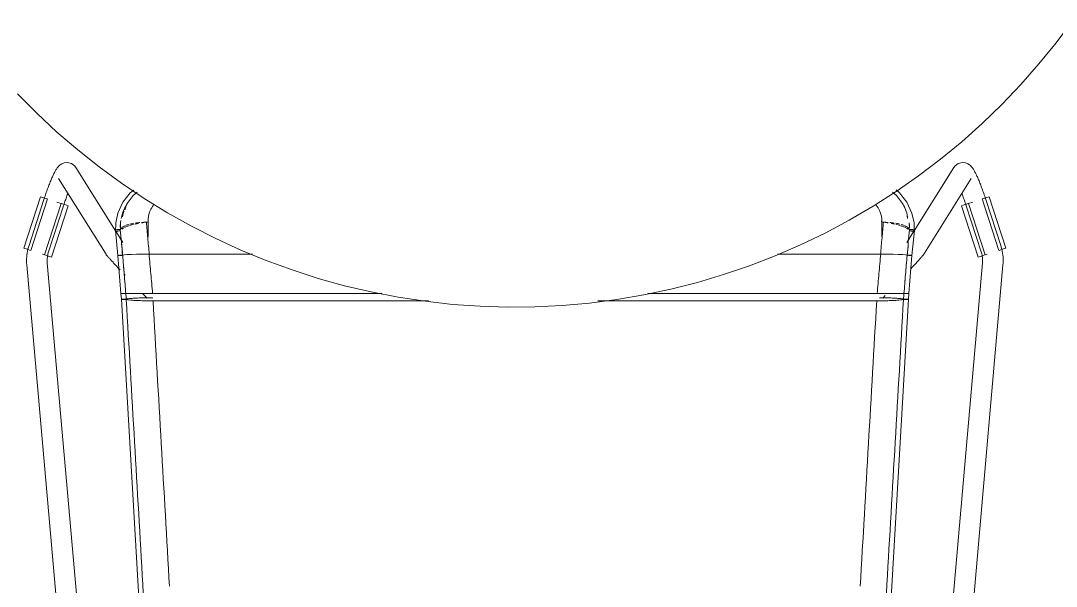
# Model space of a CAD drawing. Header units: millimetres. Extents: x 79795 to 317870, y -36033 to 97293.
# Drawn here: x 162497 to 163100, y 30747 to 31077 of the extents above; entities that cross this region are included whole.
import ezdxf

# ---------------------------------------------------------------- set-up
doc = ezdxf.new("R2010")
doc.units = ezdxf.units.MM
doc.header["$MEASUREMENT"] = 0
doc.layers.add('I-FURN', color=8, linetype='CONTINUOUS', lineweight=9)

msp = doc.modelspace()

# ---------------------------------------------------------------- linework, layer by layer
at = {"layer": 'I-FURN'}
for p, q in [((163100.33, 31064.4), (163109.9, 31077.22)), ((163090.25, 31051.98), (163100.33, 31064.4)), ((163079.68, 31039.97), (163090.25, 31051.98)), ((163068.64, 31028.39), (163079.68, 31039.97)), ((162494.79, 31034.58), (162506.04, 31023.21)), ((163057.14, 31017.26), (163068.64, 31028.39)), ((162506.04, 31023.21), (162517.74, 31012.3)), ((163045.21, 31006.6), (163057.14, 31017.26)), ((162517.74, 31012.3), (162529.86, 31001.86)), ((163032.87, 30996.43), (163045.21, 31006.6)), ((162529.86, 31001.86), (162542.39, 30991.91)), ((162517.4, 30990.61), (162517.16, 30990.21)), ((162517.66, 30990.99), (162517.4, 30990.61)), ((162517.93, 30991.38), (162517.66, 30990.99)), ((162518.25, 30991.79), (162517.93, 30991.38)), ((162518.62, 30992.21), (162518.25, 30991.79)), ((162519.08, 30992.68), (162518.62, 30992.21)), ((162519.71, 30993.2), (162519.08, 30992.68)), ((162520.62, 30993.76), (162519.71, 30993.2)), ((162522, 30994.29), (162520.62, 30993.76)), ((162523.98, 30994.46), (162522, 30994.29)), ((162526.2, 30993.87), (162523.98, 30994.46)), ((162527.94, 30992.65), (162526.2, 30993.87)), ((162527.94, 30992.65), (162528.83, 30991.53)), ((162551.86, 30954.76), (162528.83, 30991.53)), ((162542.39, 30991.91), (162555.31, 30982.48)), ((163040.62, 30991.53), (163017.58, 30954.76)), ((163020.12, 30986.75), (163032.87, 30996.43)), ((163041.51, 30992.65), (163040.62, 30991.53)), ((163041.51, 30992.65), (163043.24, 30993.87)), ((163043.24, 30993.87), (163045.47, 30994.46)), ((163045.47, 30994.46), (163047.44, 30994.29)), ((163047.44, 30994.29), (163048.82, 30993.76)), ((163048.82, 30993.76), (163049.74, 30993.2)), ((163049.74, 30993.2), (163050.36, 30992.68)), ((163050.36, 30992.68), (163050.83, 30992.21)), ((163050.83, 30992.21), (163051.2, 30991.79)), ((163051.2, 30991.79), (163051.51, 30991.38)), ((163051.51, 30991.38), (163051.79, 30990.99)), ((163051.79, 30990.99), (163052.04, 30990.61)), ((163052.04, 30990.61), (163052.29, 30990.21)), ((162514.58, 30984.97), (162514.34, 30984.4)), ((162514.83, 30985.54), (162514.58, 30984.97)), ((162515.07, 30986.08), (162514.83, 30985.54)), ((162515.31, 30986.61), (162515.07, 30986.08)), ((162515.54, 30987.12), (162515.31, 30986.61)), ((162515.77, 30987.61), (162515.54, 30987.12)), ((162516, 30988.08), (162515.77, 30987.61)), ((162516.23, 30988.54), (162516, 30988.08)), ((162516.46, 30988.98), (162516.23, 30988.54)), ((162516.69, 30989.4), (162516.46, 30988.98)), ((162516.92, 30989.82), (162516.69, 30989.4)), ((162517.16, 30990.21), (162516.92, 30989.82)), ((162518.66, 30985.15), (162545.96, 30941.57)), ((163007, 30977.6), (163020.12, 30986.75)), ((163023.48, 30941.57), (163050.78, 30985.15)), ((163052.29, 30990.21), (163052.52, 30989.82)), ((163052.52, 30989.82), (163052.75, 30989.4)), ((163052.75, 30989.4), (163052.98, 30988.98)), ((163052.98, 30988.98), (163053.21, 30988.54)), ((163053.21, 30988.54), (163053.44, 30988.08)), ((163053.44, 30988.08), (163053.67, 30987.61)), ((163053.67, 30987.61), (163053.9, 30987.12)), ((163053.9, 30987.12), (163054.14, 30986.61)), ((163054.14, 30986.61), (163054.38, 30986.08)), ((163054.38, 30986.08), (163054.62, 30985.54)), ((163054.62, 30985.54), (163054.86, 30984.97)), ((163054.86, 30984.97), (163055.1, 30984.4)), ((162512.07, 30978.54), (162511.82, 30977.83)), ((162512.32, 30979.24), (162512.07, 30978.54)), ((162512.58, 30979.93), (162512.32, 30979.24)), ((162512.83, 30980.6), (162512.58, 30979.93)), ((162513.09, 30981.27), (162512.83, 30980.6)), ((162513.34, 30981.92), (162513.09, 30981.27)), ((162513.59, 30982.56), (162513.34, 30981.92)), ((162513.84, 30983.19), (162513.59, 30982.56)), ((162514.09, 30983.8), (162513.84, 30983.19)), ((162514.34, 30984.4), (162514.09, 30983.8)), ((162555.31, 30982.48), (162568.6, 30973.56)), ((162562.49, 30978.48), (162560.45, 30976.85)), ((163006.94, 30978.5), (163008.99, 30976.85)), ((163055.1, 30984.4), (163055.35, 30983.8)), ((163055.35, 30983.8), (163055.6, 30983.19)), ((163055.6, 30983.19), (163055.85, 30982.56)), ((163055.85, 30982.56), (163056.1, 30981.92)), ((163056.1, 30981.92), (163056.36, 30981.27)), ((163056.36, 30981.27), (163056.61, 30980.6)), ((163056.61, 30980.6), (163056.86, 30979.93)), ((163056.86, 30979.93), (163057.12, 30979.24)), ((163057.12, 30979.24), (163057.37, 30978.54)), ((163057.37, 30978.54), (163057.63, 30977.83)), ((162498.46, 30944.55), (162508.15, 30974.56)), ((162510.17, 30973), (162501.46, 30946.18)), ((162502.5, 30943.25), (162512.19, 30973.25)), ((162508.15, 30974.56), (162510.1, 30973.93)), ((162510.1, 30973.93), (162512.07, 30973.29)), ((162510.32, 30973.46), (162510.17, 30973)), ((162510.56, 30974.2), (162510.32, 30973.46)), ((162510.81, 30974.93), (162510.56, 30974.2)), ((162511.06, 30975.67), (162510.81, 30974.93)), ((162511.31, 30976.39), (162511.06, 30975.67)), ((162511.56, 30977.12), (162511.31, 30976.39)), ((162511.82, 30977.83), (162511.56, 30977.12)), ((162522.61, 30972.37), (162522.38, 30971.69)), ((162522.85, 30973.04), (162522.61, 30972.37)), ((162523.08, 30973.71), (162522.85, 30973.04)), ((162523.32, 30974.36), (162523.08, 30973.71)), ((162523.56, 30975.01), (162523.32, 30974.36)), ((162523.79, 30975.65), (162523.56, 30975.01)), ((162524.02, 30976.27), (162523.79, 30975.65)), ((162560.45, 30976.85), (162556.12, 30971.32)), ((162562.19, 30975.19), (162558.69, 30970.62)), ((162564.52, 30977.14), (162562.19, 30975.19)), ((162568.6, 30973.56), (162582.23, 30965.19)), ((162993.53, 30968.98), (163007, 30977.6)), ((163004.91, 30977.15), (163007.25, 30975.19)), ((163007.25, 30975.19), (163010.75, 30970.62)), ((163008.99, 30976.85), (163013.33, 30971.32)), ((163045.42, 30976.27), (163045.65, 30975.65)), ((163045.65, 30975.65), (163045.89, 30975.01)), ((163045.89, 30975.01), (163046.12, 30974.36)), ((163046.12, 30974.36), (163046.36, 30973.71)), ((163046.36, 30973.71), (163046.6, 30973.04)), ((163046.6, 30973.04), (163046.83, 30972.37)), ((163046.83, 30972.37), (163047.06, 30971.69)), ((163057.25, 30973.25), (163066.94, 30943.25)), ((163057.37, 30973.29), (163059.34, 30973.93)), ((163057.63, 30977.83), (163057.88, 30977.12)), ((163057.88, 30977.12), (163058.13, 30976.39)), ((163058.13, 30976.39), (163058.39, 30975.67)), ((163058.39, 30975.67), (163058.63, 30974.93)), ((163058.63, 30974.93), (163058.88, 30974.2)), ((163058.88, 30974.2), (163059.13, 30973.46)), ((163059.13, 30973.46), (163059.27, 30973)), ((163067.99, 30946.19), (163059.27, 30973)), ((163059.34, 30973.93), (163061.3, 30974.56)), ((163061.3, 30974.56), (163070.99, 30944.55)), ((162520.26, 30970.65), (162510.57, 30940.64)), ((162512.87, 30942.48), (162521.58, 30969.29)), ((162514.61, 30939.33), (162524.3, 30969.34)), ((162520.16, 30970.68), (162517.68, 30971.48)), ((162520.38, 30970.61), (162522.35, 30969.97)), ((162521.69, 30969.62), (162521.58, 30969.29)), ((162521.92, 30970.31), (162521.69, 30969.62)), ((162522.15, 30971), (162521.92, 30970.31)), ((162522.38, 30971.69), (162522.15, 30971)), ((162522.35, 30969.97), (162524.3, 30969.34)), ((162556.12, 30971.32), (162553.22, 30965.01)), ((162558.69, 30970.62), (162556.78, 30966.93)), ((162979.71, 30960.9), (162993.53, 30968.98)), ((163010.75, 30970.62), (163012.66, 30966.93)), ((163013.33, 30971.32), (163016.23, 30965.01)), ((163045.14, 30969.34), (163047.09, 30969.97)), ((163045.14, 30969.34), (163054.83, 30939.33)), ((163047.06, 30971.69), (163047.3, 30971)), ((163047.09, 30969.97), (163049.07, 30970.61)), ((163047.3, 30971), (163047.53, 30970.31)), ((163047.53, 30970.31), (163047.75, 30969.62)), ((163047.75, 30969.62), (163047.86, 30969.29)), ((163047.86, 30969.29), (163056.57, 30942.48)), ((163058.87, 30940.64), (163049.19, 30970.65)), ((163051.76, 30971.48), (163049.28, 30970.68)), ((162553.22, 30965.01), (162552, 30959.36)), ((162570.86, 30960.93), (162570.86, 30951.17)), ((162582.23, 30965.19), (162596.19, 30957.37)), ((162965.59, 30953.38), (162979.71, 30960.9)), ((162998.59, 30951.17), (162998.59, 30960.93)), ((163016.23, 30965.01), (163017.44, 30959.36)), ((162553.21, 30940.3), (162551.79, 30954.79)), ((162552, 30959.36), (162551.91, 30953.9)), ((162556.13, 30947.94), (162552.1, 30954.39)), ((162569.87, 30959.69), (162570.91, 30959.69)), ((162596.19, 30957.37), (162610.45, 30950.11)), ((162998.53, 30959.69), (162999.58, 30959.69)), ((163017.35, 30954.39), (163013.31, 30947.94)), ((163016.23, 30940.3), (163017.65, 30954.79)), ((163017.44, 30959.36), (163017.53, 30953.9)), ((162610.45, 30950.11), (162624.99, 30943.43)), ((162951.18, 30946.43), (162965.59, 30953.38)), ((162500.41, 30943.92), (162498.46, 30944.55)), ((162500.6, 30942.87), (162500.4, 30941.74)), ((162502.38, 30943.28), (162500.41, 30943.92)), ((162500.84, 30943.99), (162500.6, 30942.87)), ((162501.13, 30945.09), (162500.84, 30943.99)), ((162501.46, 30946.18), (162501.13, 30945.09)), ((162512.67, 30941.82), (162512.86, 30942.45)), ((162512.86, 30942.45), (162512.87, 30942.48)), ((162624.99, 30943.43), (162639.78, 30937.34)), ((162936.5, 30940.07), (162951.18, 30946.43)), ((163056.57, 30942.48), (163056.76, 30941.85)), ((163069.03, 30943.92), (163067.06, 30943.28)), ((163068, 30946.14), (163067.99, 30946.19)), ((163068.33, 30945.05), (163068, 30946.14)), ((163068.62, 30943.94), (163068.33, 30945.05)), ((163068.86, 30942.83), (163068.62, 30943.94)), ((163069.05, 30941.7), (163068.86, 30942.83)), ((163070.99, 30944.55), (163069.03, 30943.92)), ((162500.08, 30938.33), (162500.06, 30937.19)), ((162500.06, 30937.19), (162500.09, 30936.05)), ((162500.14, 30939.48), (162500.08, 30938.33)), ((162500.25, 30940.61), (162500.14, 30939.48)), ((162500.4, 30941.74), (162500.25, 30940.61)), ((162510.47, 30940.67), (162509.31, 30941.05)), ((162512.66, 30939.96), (162510.69, 30940.6)), ((162512.06, 30937.24), (162512.07, 30937.9)), ((162512.08, 30936.58), (162512.06, 30937.24)), ((162512.07, 30937.9), (162512.1, 30938.56)), ((162512.12, 30935.92), (162512.08, 30936.58)), ((162512.1, 30938.56), (162512.17, 30939.22)), ((162512.17, 30939.22), (162512.25, 30939.88)), ((162512.25, 30939.88), (162512.37, 30940.53)), ((162512.37, 30940.53), (162512.51, 30941.18)), ((162512.51, 30941.18), (162512.67, 30941.82)), ((162514.61, 30939.33), (162512.66, 30939.96)), ((162545.96, 30941.57), (162546.18, 30941.24)), ((162546.18, 30941.24), (162546.36, 30940.99)), ((162546.36, 30940.99), (162546.54, 30940.76)), ((162546.54, 30940.76), (162546.71, 30940.54)), ((162546.71, 30940.54), (162546.89, 30940.31)), ((162546.89, 30940.31), (162547.08, 30940.08)), ((162547.08, 30940.08), (162547.28, 30939.84)), ((162547.28, 30939.84), (162547.5, 30939.59)), ((162547.5, 30939.59), (162547.73, 30939.32)), ((162547.73, 30939.32), (162547.97, 30939.04)), ((162547.97, 30939.04), (162548.23, 30938.75)), ((162548.23, 30938.75), (162548.5, 30938.44)), ((162548.5, 30938.44), (162548.79, 30938.12)), ((162548.79, 30938.12), (162549.09, 30937.78)), ((162549.09, 30937.78), (162549.4, 30937.43)), ((162549.4, 30937.43), (162549.73, 30937.07)), ((162549.73, 30937.07), (162550.08, 30936.69)), ((162550.08, 30936.69), (162550.43, 30936.3)), ((162550.43, 30936.3), (162550.8, 30935.9)), ((162553.28, 30940.33), (162553.21, 30940.3)), ((162553.21, 30940.3), (162553.28, 30940.28)), ((162553.22, 30940.3), (162553.29, 30940.33)), ((162555.04, 30918.1), (162553.22, 30940.3)), ((162553.28, 30940.28), (162553.22, 30940.3)), ((162553.47, 30940.35), (162553.28, 30940.33)), ((162553.28, 30940.28), (162553.47, 30940.25)), ((162553.47, 30940.25), (162553.28, 30940.28)), ((162553.77, 30940.37), (162553.47, 30940.35)), ((162553.47, 30940.25), (162553.76, 30940.23)), ((162553.76, 30940.23), (162553.47, 30940.25)), ((162553.48, 30940.35), (162553.77, 30940.37)), ((162554.15, 30940.39), (162553.77, 30940.37)), ((162553.77, 30940.37), (162554.16, 30940.39)), ((162554.59, 30940.2), (162554.14, 30940.22)), ((162554.14, 30940.21), (162554.59, 30940.2)), ((162554.6, 30940.4), (162554.15, 30940.39)), ((162554.16, 30940.39), (162554.61, 30940.4)), ((162554.59, 30940.2), (162555.08, 30940.2)), ((162555.08, 30940.2), (162554.59, 30940.2)), ((162555.1, 30940.41), (162554.6, 30940.4)), ((162554.61, 30940.4), (162555.1, 30940.41)), ((162555.08, 30940.2), (162555.58, 30940.2)), ((162555.58, 30940.2), (162555.08, 30940.2)), ((162555.59, 30940.4), (162555.1, 30940.41)), ((162555.1, 30940.41), (162555.6, 30940.4)), ((162555.58, 30940.2), (162556.05, 30940.21)), ((162556.05, 30940.21), (162555.58, 30940.2)), ((162556.06, 30940.4), (162555.59, 30940.4)), ((162555.6, 30940.4), (162556.07, 30940.4)), ((162556.96, 30940.59), (162556.06, 30940.4)), ((162556.07, 30940.4), (162556.95, 30940.59)), ((162556.95, 30940.59), (162558.67, 30940.77)), ((162558.69, 30940.77), (162556.96, 30940.59)), ((162561.17, 30940.92), (162558.69, 30940.77)), ((162558.69, 30940.77), (162561.13, 30940.92)), ((162564.27, 30941.03), (162561.17, 30940.92)), ((162561.17, 30940.92), (162564.2, 30941.03)), ((162567.7, 30941.11), (162564.27, 30941.03)), ((162564.27, 30941.03), (162567.71, 30941.11)), ((162571.56, 30941.13), (162567.8, 30941.11)), ((162567.8, 30941.11), (162571.44, 30941.13)), ((162631.68, 30941.13), (162571.56, 30941.13)), ((162571.56, 30941.13), (162631.68, 30941.13)), ((162639.78, 30937.34), (162654.8, 30931.84)), ((162921.58, 30934.29), (162936.5, 30940.07)), ((162997.88, 30941.13), (162937.76, 30941.13)), ((162937.76, 30941.13), (162998, 30941.13)), ((163001.64, 30941.11), (162997.88, 30941.13)), ((162998, 30941.13), (163001.64, 30941.11)), ((163005.17, 30941.03), (163001.74, 30941.11)), ((163001.74, 30941.11), (163005.18, 30941.03)), ((163008.27, 30940.92), (163005.17, 30941.03)), ((163005.24, 30941.03), (163008.28, 30940.92)), ((163010.75, 30940.77), (163008.27, 30940.92)), ((163008.32, 30940.92), (163010.75, 30940.77)), ((163012.49, 30940.59), (163010.75, 30940.77)), ((163010.77, 30940.77), (163012.49, 30940.59)), ((163013.38, 30940.4), (163012.49, 30940.59)), ((163012.49, 30940.59), (163013.38, 30940.4)), ((163013.85, 30940.4), (163013.38, 30940.4)), ((163013.38, 30940.4), (163013.85, 30940.4)), ((163013.39, 30940.21), (163013.86, 30940.2)), ((163013.86, 30940.2), (163013.39, 30940.21)), ((163014.35, 30940.41), (163013.85, 30940.4)), ((163013.85, 30940.4), (163014.34, 30940.41)), ((163014.34, 30940.41), (163014.83, 30940.4)), ((163014.84, 30940.4), (163014.35, 30940.41)), ((163014.36, 30940.2), (163014.85, 30940.2)), ((163014.85, 30940.2), (163014.36, 30940.2)), ((163014.4, 30918.1), (163016.23, 30940.3)), ((163014.83, 30940.4), (163015.29, 30940.39)), ((163015.29, 30940.39), (163014.84, 30940.4)), ((163015.3, 30940.22), (163014.85, 30940.2)), ((163014.85, 30940.2), (163015.3, 30940.21)), ((163015.68, 30940.37), (163015.29, 30940.39)), ((163015.29, 30940.39), (163015.67, 30940.37)), ((163015.3, 30940.21), (163015.69, 30940.23)), ((163015.68, 30940.23), (163015.3, 30940.22)), ((163015.67, 30940.37), (163015.97, 30940.35)), ((163015.97, 30940.35), (163015.68, 30940.37)), ((163015.98, 30940.25), (163015.68, 30940.23)), ((163015.69, 30940.23), (163015.98, 30940.25)), ((163016.16, 30940.33), (163015.97, 30940.35)), ((163015.98, 30940.25), (163016.17, 30940.28)), ((163016.16, 30940.28), (163015.98, 30940.25)), ((163016.23, 30940.3), (163016.16, 30940.33)), ((163016.16, 30940.33), (163016.23, 30940.3)), ((163016.23, 30940.3), (163016.16, 30940.28)), ((163016.17, 30940.28), (163016.23, 30940.3)), ((163019.01, 30936.3), (163018.64, 30935.9)), ((163019.37, 30936.69), (163019.01, 30936.3)), ((163019.71, 30937.07), (163019.37, 30936.69)), ((163020.04, 30937.43), (163019.71, 30937.07)), ((163020.36, 30937.78), (163020.04, 30937.43)), ((163020.66, 30938.12), (163020.36, 30937.78)), ((163020.94, 30938.44), (163020.66, 30938.12)), ((163021.22, 30938.75), (163020.94, 30938.44)), ((163021.48, 30939.04), (163021.22, 30938.75)), ((163021.72, 30939.32), (163021.48, 30939.04)), ((163021.95, 30939.59), (163021.72, 30939.32)), ((163022.16, 30939.84), (163021.95, 30939.59)), ((163022.36, 30940.08), (163022.16, 30939.84)), ((163022.55, 30940.31), (163022.36, 30940.08)), ((163022.73, 30940.54), (163022.55, 30940.31)), ((163022.91, 30940.76), (163022.73, 30940.54)), ((163023.08, 30940.99), (163022.91, 30940.76)), ((163023.26, 30941.24), (163023.08, 30940.99)), ((163023.48, 30941.57), (163023.26, 30941.24)), ((163056.78, 30939.96), (163054.83, 30939.33)), ((163056.76, 30941.85), (163056.93, 30941.21)), ((163058.76, 30940.6), (163056.78, 30939.96)), ((163056.93, 30941.21), (163057.07, 30940.56)), ((163057.07, 30940.56), (163057.19, 30939.91)), ((163057.19, 30939.91), (163057.28, 30939.25)), ((163057.28, 30939.25), (163057.34, 30938.59)), ((163057.37, 30936.61), (163057.32, 30935.95)), ((163057.34, 30938.59), (163057.37, 30937.93)), ((163057.37, 30937.93), (163057.38, 30937.27)), ((163057.38, 30937.27), (163057.37, 30936.61)), ((163060.14, 30941.05), (163058.97, 30940.67)), ((163069.2, 30940.57), (163069.05, 30941.7)), ((163069.31, 30939.43), (163069.2, 30940.57)), ((163069.37, 30938.29), (163069.31, 30939.43)), ((163069.35, 30936.01), (163069.38, 30937.15)), ((163069.38, 30937.15), (163069.37, 30938.29)), ((162500.09, 30936.05), (162500.17, 30934.91)), ((162500.17, 30934.91), (162500.17, 30934.87)), ((162500.17, 30934.87), (162539.12, 30491.55)), ((162549.41, 30511.57), (162512.13, 30935.92)), ((162550.8, 30935.9), (162551.18, 30935.48)), ((162551.18, 30935.48), (162551.57, 30935.06)), ((162551.57, 30935.06), (162551.98, 30934.62)), ((162551.98, 30934.62), (162552.39, 30934.18)), ((162552.39, 30934.18), (162552.81, 30933.72)), ((162552.81, 30933.72), (162553.24, 30933.26)), ((162553.24, 30933.26), (162553.68, 30932.79)), ((162553.68, 30932.79), (162554.13, 30932.32)), ((162554.13, 30932.32), (162554.59, 30931.83)), ((162654.8, 30931.84), (162670.04, 30926.95)), ((162906.44, 30929.12), (162921.58, 30934.29)), ((163016.2, 30933.26), (163015.76, 30932.79)), ((163016.63, 30933.72), (163016.2, 30933.26)), ((163017.06, 30934.18), (163016.63, 30933.72)), ((163017.47, 30934.62), (163017.06, 30934.18)), ((163017.87, 30935.06), (163017.47, 30934.62)), ((163018.26, 30935.48), (163017.87, 30935.06)), ((163018.64, 30935.9), (163018.26, 30935.48)), ((163057.32, 30935.92), (163020.02, 30511.42)), ((163030.32, 30491.55), (163069.27, 30934.87)), ((163057.32, 30935.95), (163057.32, 30935.92)), ((163069.27, 30934.87), (163069.35, 30936.01)), ((162556.95, 30929.35), (162557.43, 30928.84)), ((162670.04, 30926.95), (162685.45, 30922.67)), ((162875.6, 30920.61), (162891.11, 30924.56)), ((162891.11, 30924.56), (162906.44, 30929.12)), ((162555.11, 30918.1), (162555.04, 30918.1)), ((162555.04, 30918.1), (162555.11, 30918.1)), ((162555.05, 30918.1), (162555.31, 30914.74)), ((162555.11, 30918.1), (162555.05, 30918.1)), ((162555.05, 30918.1), (162555.11, 30918.1)), ((162555.11, 30918.1), (162555.3, 30918.11)), ((162555.29, 30918.11), (162555.11, 30918.1)), ((162555.3, 30918.1), (162555.11, 30918.1)), ((162555.11, 30918.1), (162555.3, 30918.1)), ((162555.59, 30918.11), (162555.29, 30918.11)), ((162555.3, 30918.11), (162555.59, 30918.11)), ((162555.6, 30918.1), (162555.3, 30918.1)), ((162555.3, 30918.1), (162555.59, 30918.1)), ((162555.59, 30918.11), (162555.97, 30918.11)), ((162555.97, 30918.11), (162555.59, 30918.11)), ((162555.59, 30918.1), (162555.98, 30918.1)), ((162555.98, 30918.1), (162555.6, 30918.1)), ((162555.97, 30918.11), (162556.42, 30918.11)), ((162556.42, 30918.11), (162555.97, 30918.11)), ((162556.43, 30918.09), (162555.98, 30918.1)), ((162555.98, 30918.1), (162556.43, 30918.09)), ((162556.42, 30918.11), (162556.92, 30918.11)), ((162556.91, 30918.11), (162556.42, 30918.11)), ((162556.92, 30918.09), (162556.43, 30918.09)), ((162556.43, 30918.09), (162556.92, 30918.09)), ((162557.41, 30918.11), (162556.91, 30918.11)), ((162556.92, 30918.11), (162557.41, 30918.11)), ((162557.42, 30918.09), (162556.92, 30918.09)), ((162556.92, 30918.09), (162557.42, 30918.09)), ((162557.41, 30918.11), (162557.88, 30918.11)), ((162557.88, 30918.11), (162557.41, 30918.11)), ((162557.89, 30918.09), (162557.42, 30918.09)), ((162557.42, 30918.09), (162557.89, 30918.09)), ((162557.88, 30918.11), (162558.77, 30918.12)), ((162558.77, 30918.12), (162557.88, 30918.11)), ((162558.77, 30918.12), (162560.51, 30918.14)), ((162560.51, 30918.14), (162558.77, 30918.12)), ((162558.78, 30918.08), (162560.53, 30918.07)), ((162560.54, 30918.07), (162558.79, 30918.08)), ((162563.02, 30918.15), (162560.51, 30918.14)), ((162560.52, 30918.14), (162563.02, 30918.15)), ((162560.53, 30918.07), (162563.03, 30918.05)), ((162563.04, 30918.05), (162560.54, 30918.07)), ((162563.02, 30918.15), (162566.15, 30918.16)), ((162566.15, 30918.16), (162563.02, 30918.15)), ((162566.15, 30918.16), (162569.72, 30918.16)), ((162569.72, 30918.16), (162566.15, 30918.16)), ((162569.72, 30918.04), (162566.16, 30918.05)), ((162566.16, 30918.05), (162569.71, 30918.04)), ((162567.71, 30918.16), (162570.28, 30915.49)), ((162569.72, 30918.16), (162573.51, 30918.17)), ((162573.51, 30918.17), (162569.72, 30918.16)), ((162573.51, 30918.17), (162707.25, 30918.17)), ((162707.25, 30918.17), (162573.51, 30918.17)), ((162685.45, 30922.67), (162701.03, 30919.01)), ((162701.03, 30919.01), (162716.74, 30915.97)), ((162859.95, 30917.29), (162875.6, 30920.61)), ((162862.3, 30918.17), (162995.94, 30918.17)), ((162995.94, 30918.17), (162862.3, 30918.17)), ((162995.94, 30918.17), (162999.72, 30918.16)), ((162999.73, 30918.16), (162995.94, 30918.17)), ((162999.73, 30918.04), (162995.95, 30918.04)), ((162995.95, 30918.04), (162999.73, 30918.04)), ((162999.73, 30918.16), (163003.29, 30918.16)), ((163003.29, 30918.16), (162999.73, 30918.16)), ((163006.41, 30918.05), (163003.28, 30918.05)), ((163003.29, 30918.16), (163006.42, 30918.15)), ((163006.43, 30918.15), (163003.29, 30918.16)), ((163003.29, 30918.05), (163006.41, 30918.05)), ((163008.91, 30918.07), (163006.41, 30918.05)), ((163006.41, 30918.05), (163008.91, 30918.07)), ((163006.43, 30918.15), (163008.92, 30918.14)), ((163008.93, 30918.14), (163006.43, 30918.15)), ((163010.66, 30918.08), (163008.91, 30918.07)), ((163008.91, 30918.07), (163010.66, 30918.08)), ((163008.93, 30918.14), (163010.67, 30918.12)), ((163010.68, 30918.12), (163008.93, 30918.14)), ((163010.67, 30918.12), (163011.56, 30918.11)), ((163011.56, 30918.11), (163010.68, 30918.12)), ((163011.56, 30918.11), (163012.03, 30918.11)), ((163012.03, 30918.11), (163011.56, 30918.11)), ((163012.03, 30918.09), (163011.56, 30918.09)), ((163011.56, 30918.09), (163012.03, 30918.09)), ((163012.03, 30918.11), (163012.53, 30918.11)), ((163012.53, 30918.11), (163012.03, 30918.11)), ((163012.52, 30918.09), (163012.03, 30918.09)), ((163012.03, 30918.09), (163012.52, 30918.09)), ((163013.01, 30918.09), (163012.52, 30918.09)), ((163012.52, 30918.09), (163013.02, 30918.09)), ((163012.53, 30918.11), (163013.02, 30918.11)), ((163013.02, 30918.11), (163012.53, 30918.11)), ((163013.46, 30918.1), (163013.01, 30918.09)), ((163013.02, 30918.11), (163013.47, 30918.11)), ((163013.47, 30918.11), (163013.02, 30918.11)), ((163013.02, 30918.09), (163013.47, 30918.1)), ((163013.85, 30918.1), (163013.46, 30918.1)), ((163013.47, 30918.11), (163013.85, 30918.11)), ((163013.86, 30918.11), (163013.47, 30918.11)), ((163013.47, 30918.1), (163013.85, 30918.1)), ((163013.85, 30918.11), (163014.15, 30918.11)), ((163014.15, 30918.11), (163013.86, 30918.11)), ((163014.4, 30918.1), (163014.13, 30914.74)), ((163014.33, 30918.1), (163014.4, 30918.1)), ((163014.4, 30918.1), (163014.33, 30918.1)), ((163014.34, 30918.1), (163014.4, 30918.1)), ((163014.4, 30918.1), (163014.34, 30918.1)), ((162555.39, 30914.77), (162555.32, 30914.74)), ((162574.6, 30582.83), (162555.32, 30914.74)), ((162555.32, 30914.74), (162555.38, 30914.72)), ((162555.38, 30914.72), (162555.57, 30914.69)), ((162555.57, 30914.8), (162555.39, 30914.77)), ((162555.87, 30914.82), (162555.57, 30914.8)), ((162555.57, 30914.69), (162555.86, 30914.67)), ((162555.86, 30914.67), (162556.24, 30914.65)), ((162556.25, 30914.84), (162555.87, 30914.82)), ((162556.24, 30914.65), (162556.7, 30914.64)), ((162556.7, 30914.85), (162556.25, 30914.84)), ((162557.19, 30914.85), (162556.7, 30914.85)), ((162556.7, 30914.64), (162557.19, 30914.63)), ((162557.69, 30914.85), (162557.19, 30914.85)), ((162557.19, 30914.63), (162557.68, 30914.63)), ((162557.68, 30914.63), (162558.15, 30914.64)), ((162558.16, 30914.84), (162557.69, 30914.85)), ((162558.15, 30914.64), (162559.04, 30914.43)), ((162559.06, 30915.05), (162558.16, 30914.84)), ((162559.04, 30914.43), (162560.79, 30914.24)), ((162560.81, 30915.24), (162559.06, 30915.05)), ((162560.79, 30914.24), (162563.29, 30914.08)), ((162563.31, 30915.41), (162560.81, 30915.24)), ((162563.29, 30914.08), (162566.42, 30913.95)), ((162566.43, 30915.53), (162563.31, 30915.41)), ((162566.42, 30913.95), (162569.99, 30913.88)), ((162569.98, 30915.61), (162566.43, 30915.53)), ((162573.66, 30915.64), (162569.98, 30915.61)), ((162569.99, 30913.88), (162573.77, 30913.85)), ((162573.77, 30913.85), (162734.34, 30913.85)), ((162734.34, 30913.85), (162573.77, 30913.85)), ((162716.74, 30915.97), (162732.55, 30913.57)), ((162732.55, 30913.57), (162748.45, 30911.8)), ((162812.38, 30911.11), (162828.32, 30912.54)), ((162828.32, 30912.54), (162844.18, 30914.6)), ((162833.08, 30913.85), (162995.67, 30913.85)), ((162995.67, 30913.85), (162833.08, 30913.85)), ((162844.18, 30914.6), (162859.95, 30917.29)), ((162994.84, 30582.83), (163014.13, 30914.74)), ((162995.67, 30913.85), (162999.46, 30913.88)), ((162999.47, 30915.61), (162997.24, 30915.63)), ((162999.16, 30915.49), (163000.63, 30917.02)), ((162999.46, 30913.88), (163003.02, 30913.95)), ((163003.02, 30915.53), (162999.47, 30915.61)), ((163006.14, 30915.41), (163003.02, 30915.53)), ((163003.02, 30913.95), (163006.15, 30914.08)), ((163008.63, 30915.24), (163006.14, 30915.41)), ((163006.15, 30914.08), (163008.65, 30914.24)), ((163010.38, 30915.05), (163008.63, 30915.24)), ((163008.65, 30914.24), (163010.4, 30914.43)), ((163011.28, 30914.84), (163010.38, 30915.05)), ((163010.4, 30914.43), (163011.29, 30914.64)), ((163011.75, 30914.85), (163011.28, 30914.84)), ((163011.29, 30914.64), (163011.76, 30914.63)), ((163012.25, 30914.85), (163011.75, 30914.85)), ((163011.76, 30914.63), (163012.26, 30914.63)), ((163012.74, 30914.85), (163012.25, 30914.85)), ((163012.26, 30914.63), (163012.75, 30914.64)), ((163013.19, 30914.84), (163012.74, 30914.85)), ((163012.75, 30914.64), (163013.2, 30914.65)), ((163013.57, 30914.82), (163013.19, 30914.84)), ((163013.2, 30914.65), (163013.58, 30914.67)), ((163013.87, 30914.8), (163013.57, 30914.82)), ((163013.58, 30914.67), (163013.87, 30914.69)), ((163014.06, 30914.77), (163013.87, 30914.8)), ((163013.87, 30914.69), (163014.06, 30914.72)), ((163014.13, 30914.74), (163014.06, 30914.77)), ((163014.06, 30914.72), (163014.13, 30914.74)), ((162748.45, 30911.8), (162764.41, 30910.67)), ((162764.41, 30910.67), (162780.4, 30910.18)), ((162780.4, 30910.18), (162796.4, 30910.32)), ((162796.4, 30910.32), (162812.38, 30911.11))]:
    msp.add_line(p, q, dxfattribs=at)
for points in [[(162563.13, 30976.01), (162563.55, 30976.42), (162564, 30976.81), (162564.46, 30977.19)], [(162558.16, 30968.69), (162557.82, 30968.1), (162557.48, 30967.51), (162557.22, 30966.9)], [(162554.66, 30956.89), (162554.68, 30958.15), (162554.77, 30959.41), (162554.96, 30960.65)], [(162556.86, 30966.12), (162556.4, 30965.08), (162556.13, 30964.01), (162555.94, 30962.92)], [(162570.91, 30959.69), (162570.87, 30960.19), (162570.85, 30960.7), (162570.85, 30961.21)], [(162998.58, 30961.2), (162998.59, 30960.7), (162998.58, 30960.19), (162998.53, 30959.69)], [(163013.85, 30962.6), (163013.65, 30963.32), (163013.41, 30964.04), (163013.15, 30964.75)], [(162554.63, 30955.35), (162554.77, 30955.74), (162555.34, 30956.49), (162556.48, 30957.19), (162557.18, 30957.52)], [(162556.06, 30940.4), (162555.82, 30942.92), (162555.35, 30947.96), (162554.87, 30952.91), (162554.63, 30955.35)], [(162554.86, 30958.86), (162554.75, 30957.98), (162554.73, 30957.08), (162554.73, 30956.18)], [(162557.21, 30956.66), (162556.58, 30956.35), (162556.18, 30956.03), (162555.85, 30955.71)], [(162559.64, 30957.63), (162558.83, 30957.36), (162558.02, 30957.07), (162557.46, 30956.78)], [(162557.63, 30957.72), (162558.22, 30957.97), (162558.88, 30958.2), (162559.61, 30958.41)], [(162562.68, 30958.47), (162561.76, 30958.26), (162560.81, 30958.03), (162559.96, 30957.78)], [(162560.28, 30958.59), (162561.02, 30958.77), (162561.83, 30958.93), (162562.66, 30959.08)], [(162565.34, 30959.01), (162564.66, 30958.89), (162564, 30958.76), (162563.34, 30958.62)], [(162563.51, 30959.22), (162564.36, 30959.34), (162565.24, 30959.46), (162566.15, 30959.52)], [(162568.45, 30959.45), (162567.97, 30959.39), (162567.5, 30959.33), (162567.04, 30959.27)], [(162567.08, 30959.59), (162567.99, 30959.64), (162568.92, 30959.68), (162569.87, 30959.69)], [(162571.56, 30941.13), (162571.26, 30944.27), (162570.67, 30950.52), (162570.12, 30956.66), (162569.87, 30959.69)], [(162997.88, 30941.13), (162998.19, 30944.27), (162998.78, 30950.52), (162999.32, 30956.66), (162999.58, 30959.69)], [(162999.58, 30959.69), (163000.53, 30959.68), (163001.46, 30959.64), (163002.37, 30959.59)], [(163002.42, 30959.27), (163001.95, 30959.33), (163001.47, 30959.39), (163000.99, 30959.44)], [(163003.3, 30959.52), (163004.2, 30959.44), (163005.08, 30959.34), (163005.93, 30959.22)], [(163006.11, 30958.62), (163005.46, 30958.76), (163004.8, 30958.9), (163004.12, 30959.02)], [(163009.36, 30957.77), (163008.56, 30958.02), (163007.68, 30958.25), (163006.77, 30958.47)], [(163006.79, 30959.08), (163007.63, 30958.94), (163008.43, 30958.77), (163009.17, 30958.59)], [(163011.99, 30956.78), (163011.35, 30957.07), (163010.61, 30957.35), (163009.79, 30957.61)], [(163009.84, 30958.4), (163010.57, 30958.2), (163011.2, 30957.96), (163011.8, 30957.72)], [(163013.81, 30955.71), (163013.4, 30956.03), (163012.88, 30956.35), (163012.23, 30956.66)], [(163012.27, 30957.52), (163012.96, 30957.19), (163014.11, 30956.49), (163014.67, 30955.74), (163014.82, 30955.35)], [(163013.38, 30940.4), (163013.62, 30942.92), (163014.1, 30947.96), (163014.58, 30952.91), (163014.82, 30955.35)], [(163014.64, 30959.35), (163014.72, 30958.53), (163014.74, 30957.71), (163014.73, 30956.88)], [(163014.78, 30956.18), (163014.76, 30956.83), (163014.73, 30957.48), (163014.67, 30958.13)], [(163017.47, 30954.05), (163017.43, 30954.09), (163017.3, 30954.19), (163017.01, 30954.32), (163016.62, 30954.44), (163016.17, 30954.53), (163015.67, 30954.59), (163015.18, 30954.63), (163014.86, 30954.62), (163014.71, 30954.62)], [(162556.03, 30940.4), (162555.8, 30942.71), (162555.58, 30945.02), (162555.35, 30947.29)], [(163013.39, 30940.21), (163013.63, 30942.58), (163013.86, 30944.95), (163014.1, 30947.29)], [(162556.07, 30940.4), (162556.37, 30936.69), (162556.97, 30929.26), (162557.58, 30921.83), (162557.88, 30918.11)], [(162572.47, 30929.66), (162572.13, 30933.49), (162571.79, 30937.31), (162571.44, 30941.13)], [(162998, 30941.13), (162997.66, 30937.31), (162997.31, 30933.49), (162996.97, 30929.66)], [(163013.38, 30940.4), (163013.07, 30936.69), (163012.47, 30929.26), (163011.87, 30921.83), (163011.56, 30918.11)], [(163013.39, 30940.21), (163013.09, 30936.56), (163012.79, 30932.91), (163012.48, 30929.26)], [(162573.51, 30918.17), (162573.16, 30922), (162572.82, 30925.83), (162572.47, 30929.66)], [(162996.97, 30929.66), (162996.63, 30925.83), (162996.28, 30922), (162995.94, 30918.17)], [(163012.18, 30925.65), (163012.15, 30925.24), (163012.12, 30924.83), (163012.08, 30924.42)], [(162558.15, 30914.64), (162558.11, 30915.22), (162558.02, 30916.38), (162557.93, 30917.53), (162557.88, 30918.11)], [(162558.16, 30914.84), (162558.11, 30915.38), (162558.02, 30916.47), (162557.93, 30917.55), (162557.89, 30918.09)], [(163011.29, 30914.64), (163011.34, 30915.22), (163011.43, 30916.38), (163011.52, 30917.53), (163011.56, 30918.11)], [(163011.29, 30914.84), (163011.33, 30915.38), (163011.42, 30916.47), (163011.51, 30917.55), (163011.56, 30918.09)], [(162558.15, 30914.64), (162561.37, 30859.24), (162567.81, 30748.48), (162574.25, 30637.88), (162577.47, 30582.64)], [(162583.36, 30747.36), (162580.16, 30802.82), (162576.97, 30858.32), (162573.77, 30913.85)], [(162995.67, 30913.85), (162992.48, 30858.32), (162989.28, 30802.79), (162986.09, 30747.36)], [(163011.29, 30914.64), (163008.07, 30859.24), (163001.63, 30748.48), (162995.19, 30637.88), (162991.97, 30582.64)], [(163011.29, 30914.84), (163011.88, 30914.86), (163013.39, 30914.86), (163014.13, 30914.78), (163014.13, 30914.74)]]:
    msp.add_open_spline(points, degree=3, dxfattribs=at)
for points, knots in [([(162555.21, 30961.93), (162555.65, 30964.04), (162556.66, 30967.12), (162558.29, 30969.89), (162558.88, 30970.75)], [0.1763318, 0.1763318, 0.1763318, 0.1763318, 0.3333333, 0.408557, 0.408557, 0.408557, 0.408557]), ([(162570.91, 30959.69), (162570.7, 30962.07), (162571.33, 30965.67), (162573.26, 30968.67), (162574.02, 30969.58)], [0, 0, 0, 0, 0.3333333, 0.5, 0.5, 0.5, 0.5]), ([(162995.42, 30969.58), (162996.19, 30968.67), (162998.12, 30965.67), (162998.75, 30962.07), (162998.53, 30959.69)], [0.5, 0.5, 0.5, 0.5, 0.6666667, 1, 1, 1, 1]), ([(163010.75, 30970.59), (163011.26, 30969.77), (163012.84, 30967.05), (163013.44, 30964.06), (163013.72, 30961.96)], [-0.4024189, -0.4024189, -0.4024189, -0.4024189, -0.3333333, -0.1789981, -0.1789981, -0.1789981, -0.1789981]), ([(162551.84, 30954.94), (162551.86, 30954.97), (162551.9, 30955.01), (162552.01, 30955.09), (162552.2, 30955.19), (162552.52, 30955.29), (162552.92, 30955.37), (162553.27, 30955.4), (162553.65, 30955.42), (162554.09, 30955.41), (162554.45, 30955.38), (162554.63, 30955.35)], [0.5555556, 0.5555556, 0.5555556, 0.5555556, 0.5833333, 0.6180556, 0.6527778, 0.7222222, 0.7916667, 0.8263889, 0.8611111, 0.9305556, 1, 1, 1, 1]), ([(162554.73, 30954.62), (162554.51, 30954.63), (162554.02, 30954.62), (162553.27, 30954.54), (162552.6, 30954.38), (162552.17, 30954.21), (162552.02, 30954.09), (162551.98, 30954.05)], [-1, -1, -1, -1, -0.90625, -0.8125, -0.71875, -0.625, -0.5625, -0.5625, -0.5625, -0.5625]), ([(163014.82, 30955.35), (163014.96, 30955.37), (163015.24, 30955.4), (163015.67, 30955.42), (163016.04, 30955.41), (163016.33, 30955.38), (163016.6, 30955.35), (163016.85, 30955.3), (163017.08, 30955.24), (163017.27, 30955.17), (163017.47, 30955.07), (163017.57, 30954.99), (163017.6, 30954.94)], [0, 0, 0, 0, 0.0555556, 0.1111111, 0.1666667, 0.1944444, 0.2222222, 0.2777778, 0.3055556, 0.3333333, 0.3888889, 0.4444444, 0.4444444, 0.4444444, 0.4444444]), ([(162556.56, 30934.1), (162556.7, 30932.45), (162557.14, 30927.12), (162557.58, 30921.79), (162557.89, 30918.09)], [0.2766114, 0.2766114, 0.2766114, 0.2766114, 0.5, 1, 1, 1, 1]), ([(162555.31, 30914.74), (162555.31, 30914.76), (162555.45, 30914.79), (162555.85, 30914.82), (162556.24, 30914.84), (162556.69, 30914.85), (162557.19, 30914.86), (162557.69, 30914.85), (162558.01, 30914.85), (162558.16, 30914.84)], [-0.5, -0.5, -0.5, -0.5, -0.375, -0.3125, -0.25, -0.1875, -0.125, -0.0625, 0, 0, 0, 0]), ([(162558.15, 30914.64), (162557.93, 30914.64), (162557.44, 30914.63), (162556.8, 30914.63), (162556.34, 30914.64), (162555.93, 30914.66), (162555.47, 30914.69), (162555.31, 30914.72), (162555.31, 30914.74)], [-1, -1, -1, -1, -0.90625, -0.8125, -0.765625, -0.71875, -0.625, -0.501507, -0.501507, -0.501507, -0.501507]), ([(162573.77, 30913.85), (162572.49, 30913.85), (162569.95, 30913.87), (162566.34, 30913.95), (162563.17, 30914.07), (162559.82, 30914.29), (162558.43, 30914.5), (162558.15, 30914.64)], [-1, -1, -1, -1, -0.833333, -0.666667, -0.5, -0.333333, 0, 0, 0, 0]), ([(162558.16, 30914.84), (162558.45, 30914.99), (162559.84, 30915.19), (162563.19, 30915.41), (162566.35, 30915.54), (162569.91, 30915.62), (162572.42, 30915.64), (162573.66, 30915.64)], [-1, -1, -1, -1, -0.6666667, -0.5, -0.3333333, -0.1666667, -0.003964, -0.003964, -0.003964, -0.003964]), ([(163011.29, 30914.64), (163011.02, 30914.5), (163009.63, 30914.29), (163006.27, 30914.07), (163003.1, 30913.95), (162999.5, 30913.87), (162996.95, 30913.85), (162995.67, 30913.85)], [-1, -1, -1, -1, -0.666667, -0.5, -0.333333, -0.166667, 0, 0, 0, 0]), ([(162997.24, 30915.63), (162999.26, 30915.62), (163002.47, 30915.56), (163006.25, 30915.41), (163009.6, 30915.19), (163011, 30914.99), (163011.29, 30914.84)], [-0.9322626, -0.9322626, -0.9322626, -0.9322626, -0.6666667, -0.5, -0.3333333, 0, 0, 0, 0]), ([(163014.13, 30914.74), (163014.13, 30914.72), (163013.99, 30914.7), (163013.6, 30914.67), (163013.22, 30914.65), (163012.76, 30914.64), (163012.26, 30914.63), (163011.76, 30914.63), (163011.44, 30914.64), (163011.29, 30914.64)], [-0.498493, -0.498493, -0.498493, -0.498493, -0.375, -0.3125, -0.25, -0.1875, -0.125, -0.0625, 0, 0, 0, 0])]:
    msp.add_open_spline(points, degree=3, knots=knots, dxfattribs=at)

doc.saveas('drawing.dxf')
